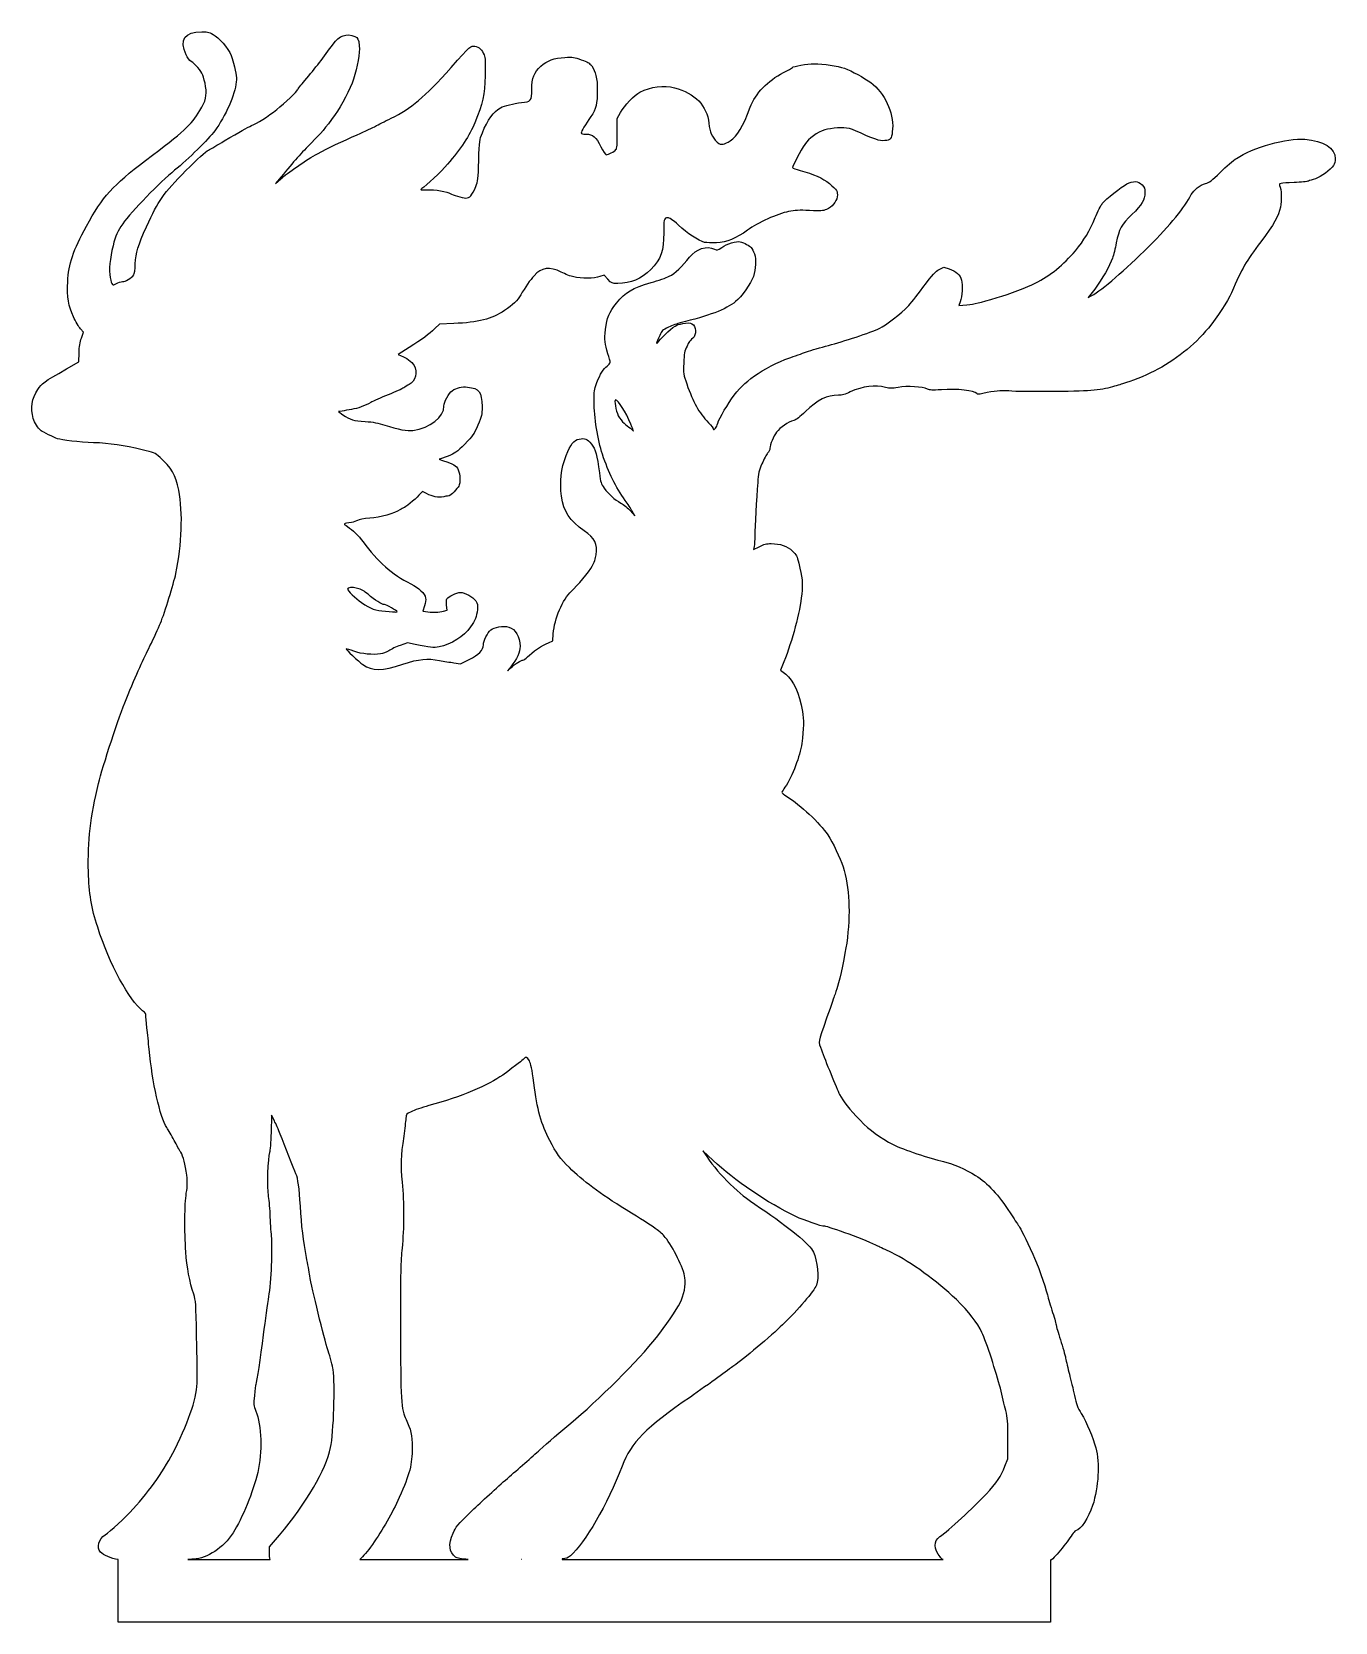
# Model space of a CAD drawing. Header units: millimetres. Extents: x -88 to -5, y -103 to -1.
import ezdxf

# ---------------------------------------------------------------- set-up
doc = ezdxf.new("R2010")
doc.units = ezdxf.units.MM
doc.layers.get('0').update_dxf_attribs({"linetype": 'CONTINUOUS'})

msp = doc.modelspace()

# ---------------------------------------------------------------- linework, layer by layer
for p, q in [((-50.67, -6.86), (-50.46, -6.48)), ((-50.67, -7.8), (-50.67, -6.86)), ((-72.13, -10.58), (-72.48, -11)), ((-72.48, -11), (-72.15, -10.7)), ((-51.51, -16.85), (-51.78, -16.95)), ((-51.26, -17.12), (-51.51, -16.85)), ((-30.11, -16.49), (-29.82, -16.35)), ((-29.82, -16.35), (-29.48, -16.46)), ((-20.18, -17.74), (-20.6, -18.29)), ((-20.6, -18.29), (-20.37, -18.16)), ((-28.77, -18.56), (-28.86, -18.8)), ((-28.86, -18.8), (-28.34, -18.75)), ((-84.74, -20.49), (-84.94, -20.28)), ((-62.02, -19.98), (-62.31, -20.26)), ((-61.11, -19.94), (-62.02, -19.98)), ((-84.88, -20.87), (-84.74, -20.49)), ((-85.04, -22.38), (-85.03, -21.82)), ((-63.96, -21.48), (-64.66, -21.93)), ((-64.66, -21.93), (-64.46, -22)), ((-85.84, -22.84), (-85.04, -22.38)), ((-68.23, -25.53), (-68.47, -25.57)), ((-68.47, -25.57), (-68.19, -25.77)), ((-63.11, -30.67), (-63.33, -30.91)), ((-62.85, -30.8), (-63.11, -30.67)), ((-49.82, -31.91), (-49.54, -32.22)), ((-49.54, -32.22), (-49.71, -31.92)), ((-41.93, -34.17), (-41.98, -34.38)), ((-41.98, -34.38), (-41.6, -34.19)), ((-62.97, -37.97), (-63.08, -38.3)), ((-63.08, -38.3), (-62.9, -38.33)), ((-61.76, -38.31), (-61.53, -38.24)), ((-61.53, -38.24), (-61.57, -37.93)), ((-64.06, -40.32), (-64.52, -40.49)), ((-63.57, -40.43), (-64.06, -40.32)), ((-55.06, -40.32), (-54.79, -40.2)), ((-54.79, -40.2), (-54.75, -39.75)), ((-61.1, -41.6), (-60.68, -41.66)), ((-60.68, -41.66), (-60.12, -41.39)), ((-40.03, -41.55), (-40.24, -42.07)), ((-57.46, -41.85), (-57.67, -42.12)), ((-57.67, -42.12), (-57.47, -41.93)), ((-40.24, -42.07), (-39.91, -42.33)), ((-72.74, -70.48), (-72.77, -71.59)), ((-72.56, -70.84), (-72.74, -70.48)), ((-44.55, -73.37), (-45.2, -72.75)), ((-45.2, -72.75), (-44.95, -73.12)), ((-25.73, -92.42), (-25.73, -91.16)), ((-25.92, -92.9), (-25.73, -92.42)), ((-72.87, -98.05), (-72.24, -97.3)), ((-72.88, -98.4), (-72.87, -98.05)), ((-82.53, -102.85), (-82.53, -98.85)), ((-78.09, -98.85), (-72.82, -98.85)), ((-67.11, -98.85), (-60.18, -98.85)), ((-54.19, -98.8), (-54.19, -98.85)), ((-54.19, -98.85), (-29.87, -98.85)), ((-23, -98.85), (-23, -102.85)), ((-23, -102.85), (-82.53, -102.85))]:
    msp.add_line(p, q)
for points in [[(-78.19, -2.79), (-78.63, -1.82), (-78.3, -1.32), (-77.2, -1.32)], [(-77.2, -1.32), (-76.74, -1.32), (-76.71, -1.33), (-76.34, -1.58)], [(-76.34, -1.58), (-75.89, -1.89), (-75.38, -2.56), (-75.25, -3.02)], [(-68.81, -2.11), (-68.41, -1.55), (-67.96, -1.39), (-67.42, -1.62)], [(-67.42, -1.62), (-67.22, -1.7), (-67.19, -1.77), (-67.14, -2.22)], [(-77.87, -3.21), (-77.97, -3.15), (-78.11, -2.97), (-78.19, -2.79)], [(-75.25, -3.02), (-75.01, -3.87), (-74.96, -4.16), (-74.99, -4.52)], [(-70.61, -4.42), (-69.95, -3.64), (-69.4, -2.94), (-68.81, -2.11)], [(-67.14, -2.22), (-67.1, -2.66), (-67.25, -3.55), (-67.51, -4.35)], [(-61.28, -3.6), (-60, -2.17), (-60.02, -2.2), (-59.77, -2.24)], [(-59.77, -2.24), (-59.49, -2.28), (-59.3, -2.46), (-59.17, -2.79)], [(-59.17, -2.79), (-59.09, -3.01), (-59.08, -3.22), (-59.1, -4.12)], [(-55.55, -3.52), (-55.15, -3.15), (-54.69, -2.99), (-54.01, -2.95)], [(-54.01, -2.95), (-53.51, -2.93), (-53.41, -2.94), (-52.97, -3.1)], [(-77.13, -4.08), (-77.24, -3.79), (-77.59, -3.39), (-77.87, -3.21)], [(-65.11, -6.84), (-63.79, -6.19), (-63.03, -5.55), (-61.28, -3.6)], [(-56.12, -5), (-56.12, -4.26), (-55.98, -3.9), (-55.55, -3.52)], [(-52.97, -3.1), (-52.56, -3.24), (-52.45, -3.31), (-52.3, -3.5)], [(-52.3, -3.5), (-52.05, -3.85), (-51.94, -4.29), (-51.94, -5.03)], [(-42.18, -6.14), (-41.85, -5.25), (-41.06, -4.43), (-40.06, -3.92)], [(-40.06, -3.92), (-39.76, -3.77), (-39.5, -3.63), (-39.49, -3.6)], [(-39.49, -3.6), (-39.43, -3.51), (-38.55, -3.36), (-38.09, -3.36)], [(-38.09, -3.36), (-37.51, -3.36), (-36.6, -3.5), (-36.16, -3.65)], [(-36.16, -3.65), (-35.69, -3.82), (-34.9, -4.25), (-34.48, -4.56)], [(-77.31, -6.34), (-76.93, -5.72), (-76.86, -5.4), (-76.95, -4.81)], [(-76.95, -4.81), (-76.99, -4.55), (-77.07, -4.23), (-77.13, -4.08)], [(-74.99, -4.52), (-75.07, -5.34), (-75.67, -6.7), (-76.37, -7.64)], [(-72.4, -6.27), (-71.9, -5.87), (-71.08, -5.1), (-71.08, -5.02)], [(-71.08, -5.02), (-71.08, -4.99), (-70.87, -4.72), (-70.61, -4.42)], [(-67.51, -4.35), (-67.71, -4.94), (-68.3, -6.08), (-68.67, -6.6)], [(-59.1, -4.12), (-59.14, -5.36), (-59.25, -5.88), (-59.76, -7.13)], [(-56.79, -5.84), (-56.17, -5.78), (-56.12, -5.72), (-56.12, -5)], [(-51.94, -5.03), (-51.94, -5.9), (-52.02, -6.27), (-52.35, -6.73)], [(-49.22, -5.17), (-48.54, -4.82), (-47.69, -4.71), (-47.01, -4.89)], [(-47.01, -4.89), (-45.71, -5.23), (-44.93, -6.04), (-44.82, -7.16)], [(-34.48, -4.56), (-33.61, -5.22), (-33.01, -6.48), (-33.09, -7.51)], [(-58.13, -6.17), (-57.85, -6.03), (-57.3, -5.89), (-56.79, -5.84)], [(-50.46, -6.48), (-50.22, -6.03), (-49.56, -5.34), (-49.22, -5.17)], [(-80.79, -9.54), (-78.28, -7.65), (-77.91, -7.31), (-77.31, -6.34)], [(-74.01, -7.31), (-73.66, -7.17), (-72.98, -6.73), (-72.4, -6.27)], [(-68.67, -6.6), (-69.36, -7.53), (-69.56, -7.78), (-70.18, -8.4)], [(-66.1, -7.34), (-65.95, -7.26), (-65.51, -7.03), (-65.11, -6.84)], [(-59.28, -7.76), (-58.96, -6.96), (-58.55, -6.4), (-58.13, -6.17)], [(-52.35, -6.73), (-52.7, -7.22), (-52.97, -7.68), (-52.97, -7.78)], [(-43.47, -8.29), (-42.98, -7.94), (-42.65, -7.39), (-42.18, -6.14)], [(-76.37, -7.64), (-76.76, -8.18), (-78.05, -9.44), (-78.93, -10.16)], [(-75.76, -8.29), (-74.72, -7.66), (-74.33, -7.44), (-74.01, -7.31)], [(-69.8, -9.1), (-69.13, -8.74), (-68.25, -8.32), (-67.27, -7.89)], [(-67.27, -7.89), (-66.78, -7.67), (-66.25, -7.42), (-66.1, -7.34)], [(-59.76, -7.13), (-60.09, -7.93), (-60.67, -8.8), (-61.5, -9.77)], [(-59.51, -9.53), (-59.47, -8.27), (-59.47, -8.23), (-59.28, -7.76)], [(-52.97, -7.78), (-52.97, -7.83), (-52.87, -7.85), (-52.66, -7.85)], [(-52.66, -7.85), (-52.23, -7.85), (-52.03, -8.03), (-51.71, -8.66)], [(-50.75, -8.84), (-50.68, -8.76), (-50.67, -8.52), (-50.67, -7.8)], [(-44.82, -7.16), (-44.77, -7.71), (-44.63, -8.03), (-44.29, -8.36)], [(-37.41, -7.58), (-37.89, -7.73), (-38.44, -8.13), (-38.7, -8.51)], [(-36.6, -7.45), (-36.88, -7.47), (-37.25, -7.53), (-37.41, -7.58)], [(-34.79, -7.93), (-35.79, -7.47), (-36, -7.41), (-36.6, -7.45)], [(-33.46, -8.25), (-33.81, -8.31), (-34.11, -8.24), (-34.79, -7.93)], [(-33.09, -7.51), (-33.13, -8.08), (-33.19, -8.2), (-33.46, -8.25)], [(-78.21, -10.18), (-77.45, -9.42), (-76.95, -8.96), (-76.77, -8.87)], [(-76.77, -8.87), (-76.63, -8.8), (-76.17, -8.53), (-75.76, -8.29)], [(-72.15, -10.7), (-71.79, -10.37), (-70.46, -9.46), (-69.8, -9.1)], [(-70.18, -8.4), (-70.83, -9.04), (-71.32, -9.59), (-72.13, -10.58)], [(-51.71, -8.66), (-51.57, -8.94), (-51.42, -9.17), (-51.37, -9.17)], [(-51.37, -9.17), (-51.25, -9.17), (-50.85, -8.96), (-50.75, -8.84)], [(-44.29, -8.36), (-44.14, -8.5), (-44.08, -8.52), (-43.91, -8.49)], [(-43.91, -8.49), (-43.8, -8.47), (-43.6, -8.38), (-43.47, -8.29)], [(-38.7, -8.51), (-38.93, -8.85), (-39.48, -9.89), (-39.48, -9.99)], [(-11.14, -9.4), (-10.09, -8.7), (-7.9, -8.09), (-6.78, -8.18)], [(-6.78, -8.18), (-5.58, -8.27), (-4.83, -8.74), (-4.83, -9.42)], [(-84.56, -13.73), (-83.52, -11.83), (-82.88, -11.12), (-80.79, -9.54)], [(-61.5, -9.77), (-61.92, -10.25), (-62.86, -11.14), (-63.15, -11.33)], [(-59.7, -11.2), (-59.55, -10.84), (-59.54, -10.75), (-59.51, -9.53)], [(-39.48, -9.99), (-39.48, -10.02), (-39.26, -10.1), (-38.99, -10.17)], [(-12.16, -10.28), (-11.79, -9.92), (-11.33, -9.52), (-11.14, -9.4)], [(-4.94, -9.85), (-5.12, -10.12), (-5.76, -10.59), (-6.1, -10.7)], [(-4.83, -9.42), (-4.83, -9.57), (-4.88, -9.75), (-4.94, -9.85)], [(-78.93, -10.16), (-79.87, -10.92), (-81.66, -12.78), (-82.24, -13.58)], [(-80.72, -13.76), (-79.95, -12.06), (-79.67, -11.67), (-78.21, -10.18)], [(-38.99, -10.17), (-38.14, -10.39), (-37.55, -10.66), (-37.12, -11.01)], [(-37.12, -11.01), (-36.64, -11.4), (-36.58, -11.51), (-36.63, -11.85)], [(-19.7, -12.28), (-19.47, -12), (-18.47, -11.2), (-18.14, -11.03)], [(-18.14, -11.03), (-17.74, -10.82), (-17.4, -10.84), (-17.16, -11.08)], [(-17.16, -11.08), (-17, -11.25), (-16.97, -11.31), (-16.98, -11.59)], [(-14.02, -11.71), (-13.86, -11.41), (-13.47, -11.11), (-13.11, -11.01)], [(-13.11, -11.01), (-12.89, -10.95), (-12.71, -10.82), (-12.16, -10.28)], [(-7.46, -10.94), (-8.36, -10.98), (-8.45, -11), (-8.38, -11.14)], [(-8.38, -11.14), (-8.27, -11.36), (-8.24, -12.09), (-8.33, -12.52)], [(-6.54, -10.85), (-6.61, -10.88), (-7.02, -10.92), (-7.46, -10.94)], [(-6.1, -10.7), (-6.28, -10.75), (-6.47, -10.82), (-6.54, -10.85)], [(-63.15, -11.33), (-63.28, -11.41), (-63.26, -11.42), (-62.8, -11.4)], [(-62.8, -11.4), (-62.33, -11.38), (-61.48, -11.52), (-61.33, -11.64)], [(-61.33, -11.64), (-61.2, -11.74), (-60.57, -11.93), (-60.34, -11.93)], [(-60.34, -11.93), (-60.08, -11.93), (-59.95, -11.79), (-59.7, -11.2)], [(-36.63, -11.85), (-36.68, -12.18), (-36.96, -12.51), (-37.31, -12.66)], [(-16.98, -11.59), (-16.98, -12.04), (-17.17, -12.36), (-17.81, -12.98)], [(-16.76, -15.05), (-15.34, -13.63), (-14.43, -12.53), (-14.02, -11.71)], [(-47.45, -13.19), (-47.68, -13.19), (-47.71, -13.33), (-47.7, -14.15)], [(-46.75, -13.67), (-47.16, -13.3), (-47.32, -13.19), (-47.45, -13.19)], [(-39.73, -12.79), (-40.43, -12.94), (-41.71, -13.51), (-42.35, -13.98)], [(-38.39, -12.73), (-39.05, -12.7), (-39.32, -12.71), (-39.73, -12.79)], [(-37.31, -12.66), (-37.54, -12.76), (-37.66, -12.77), (-38.39, -12.73)], [(-21.42, -15.3), (-20.86, -14.63), (-20.52, -14.05), (-20.16, -13.18)], [(-20.16, -13.18), (-20, -12.8), (-19.79, -12.39), (-19.7, -12.28)], [(-17.81, -12.98), (-18.47, -13.62), (-18.64, -13.92), (-18.81, -14.8)], [(-8.33, -12.52), (-8.46, -13.1), (-8.73, -13.59), (-9.58, -14.72)], [(-85.75, -17.27), (-85.7, -16.15), (-85.4, -15.26), (-84.56, -13.73)], [(-82.24, -13.58), (-82.57, -14.03), (-82.7, -14.34), (-82.86, -14.98)], [(-81.44, -16.13), (-81.4, -15.4), (-81.27, -14.97), (-80.72, -13.76)], [(-47.7, -14.15), (-47.69, -15.29), (-47.88, -15.84), (-48.53, -16.49)], [(-45.09, -14.76), (-45.49, -14.65), (-46.2, -14.19), (-46.75, -13.67)], [(-42.35, -13.98), (-43.08, -14.51), (-43.68, -14.76), (-44.33, -14.79)], [(-82.86, -14.98), (-83.06, -15.77), (-83.13, -16.54), (-83.04, -17.01)], [(-46.06, -15.71), (-45.65, -15.18), (-44.93, -14.95), (-44.46, -15.2)], [(-44.33, -14.79), (-44.62, -14.81), (-44.96, -14.79), (-45.09, -14.76)], [(-44.46, -15.2), (-44.29, -15.29), (-44.27, -15.28), (-43.99, -15.08)], [(-43.99, -15.08), (-43.68, -14.85), (-43.04, -14.66), (-42.83, -14.72)], [(-42.83, -14.72), (-42.56, -14.79), (-42.21, -14.98), (-42.11, -15.09)], [(-42.11, -15.09), (-42.06, -15.15), (-41.97, -15.33), (-41.91, -15.5)], [(-20.37, -18.16), (-19.71, -17.79), (-18.22, -16.51), (-16.76, -15.05)], [(-18.81, -14.8), (-18.88, -15.14), (-18.98, -15.57), (-19.05, -15.76)], [(-9.58, -14.72), (-10.54, -16), (-10.75, -16.37), (-11.46, -17.98)], [(-81.53, -16.84), (-81.5, -16.79), (-81.45, -16.47), (-81.44, -16.13)], [(-47.35, -16.93), (-46.99, -16.75), (-46.49, -16.27), (-46.06, -15.71)], [(-41.91, -15.5), (-41.79, -15.85), (-41.82, -16.46), (-41.98, -16.94)], [(-23.99, -17.37), (-23.02, -16.88), (-22.17, -16.19), (-21.42, -15.3)], [(-19.05, -15.76), (-19.22, -16.25), (-19.71, -17.12), (-20.18, -17.74)], [(-83.04, -17.01), (-82.95, -17.5), (-82.9, -17.55), (-82.64, -17.39)], [(-82.25, -17.27), (-82.08, -17.27), (-81.69, -17.04), (-81.53, -16.84)], [(-55.98, -16.89), (-56.21, -17.14), (-56.57, -17.66), (-56.83, -18.11)], [(-54.24, -16.66), (-54.98, -16.29), (-55.5, -16.36), (-55.98, -16.89)], [(-53.45, -16.97), (-53.63, -16.93), (-53.99, -16.79), (-54.24, -16.66)], [(-51.78, -16.95), (-52.11, -17.07), (-53, -17.08), (-53.45, -16.97)], [(-50.63, -17.38), (-51.01, -17.39), (-51.02, -17.38), (-51.26, -17.12)], [(-48.53, -16.49), (-49.16, -17.11), (-49.79, -17.38), (-50.63, -17.38)], [(-48.5, -17.33), (-48.05, -17.2), (-47.53, -17.02), (-47.35, -16.93)], [(-41.98, -16.94), (-42.12, -17.36), (-42.75, -18.26), (-43.11, -18.54)], [(-31.15, -17.64), (-30.51, -16.78), (-30.36, -16.62), (-30.11, -16.49)], [(-29.48, -16.46), (-29.04, -16.61), (-28.77, -16.85), (-28.69, -17.17)], [(-28.69, -17.17), (-28.6, -17.47), (-28.65, -18.22), (-28.77, -18.56)], [(-85.39, -19.51), (-85.7, -18.84), (-85.8, -18.27), (-85.75, -17.27)], [(-82.64, -17.39), (-82.53, -17.32), (-82.36, -17.27), (-82.25, -17.27)], [(-56.83, -18.11), (-57.03, -18.47), (-57.34, -18.76), (-57.86, -19.11)], [(-50.72, -18.64), (-50.14, -17.93), (-49.71, -17.68), (-48.5, -17.33)], [(-32.11, -18.86), (-31.99, -18.74), (-31.56, -18.19), (-31.15, -17.64)], [(-26.41, -18.29), (-25.67, -18.07), (-24.44, -17.61), (-23.99, -17.37)], [(-11.46, -17.98), (-11.7, -18.52), (-12.36, -19.54), (-12.93, -20.23)], [(-57.86, -19.11), (-58.7, -19.67), (-59.52, -19.88), (-61.11, -19.94)], [(-51.42, -20.32), (-51.34, -19.57), (-51.19, -19.22), (-50.72, -18.64)], [(-43.11, -18.54), (-43.75, -19.05), (-44.85, -19.47), (-46.65, -19.9)], [(-33.91, -20.24), (-33.57, -20.09), (-32.49, -19.26), (-32.11, -18.86)], [(-28.34, -18.75), (-27.84, -18.7), (-27.58, -18.64), (-26.41, -18.29)], [(-84.94, -20.28), (-85.04, -20.15), (-85.25, -19.81), (-85.39, -19.51)], [(-62.31, -20.26), (-62.7, -20.64), (-63.11, -20.94), (-63.96, -21.48)], [(-48.01, -21.07), (-47.77, -20.75), (-47.11, -20.15), (-46.87, -20.05)], [(-47.39, -20.17), (-47.79, -20.37), (-47.83, -20.4), (-47.96, -20.7)], [(-46.65, -19.9), (-46.81, -19.94), (-47.15, -20.06), (-47.39, -20.17)], [(-46.87, -20.05), (-46.77, -20), (-46.52, -19.95), (-46.32, -19.92)], [(-46.32, -19.92), (-45.99, -19.89), (-45.94, -19.9), (-45.81, -20.03)], [(-45.81, -20.03), (-45.57, -20.25), (-45.65, -20.84), (-45.93, -20.95)], [(-37.18, -21.34), (-36.26, -21.1), (-34.5, -20.52), (-33.91, -20.24)], [(-12.93, -20.23), (-13.84, -21.35), (-15.07, -22.32), (-16.4, -22.99)], [(-85.03, -21.82), (-85.02, -21.42), (-84.97, -21.14), (-84.88, -20.87)], [(-51.26, -21.87), (-51.47, -21.24), (-51.49, -21.02), (-51.42, -20.32)], [(-47.96, -20.7), (-48.2, -21.23), (-48.22, -21.35), (-48.01, -21.07)], [(-45.93, -20.95), (-45.98, -20.97), (-46.11, -21.16), (-46.21, -21.38)], [(-64.46, -22), (-64.17, -22.1), (-63.78, -22.39), (-63.64, -22.62)], [(-51.12, -22.42), (-51.12, -22.36), (-51.18, -22.12), (-51.26, -21.87)], [(-46.21, -21.38), (-46.38, -21.73), (-46.4, -21.85), (-46.42, -22.47)], [(-41.91, -23.29), (-41.34, -22.88), (-40.37, -22.38), (-39.71, -22.15)], [(-39.71, -22.15), (-39.37, -22.03), (-38.87, -21.85), (-38.59, -21.75)], [(-38.59, -21.75), (-38.3, -21.65), (-37.67, -21.47), (-37.18, -21.34)], [(-87.67, -24.16), (-87.39, -23.75), (-87.31, -23.69), (-85.84, -22.84)], [(-63.64, -22.62), (-63.39, -23.03), (-63.55, -23.63), (-63.96, -23.84)], [(-51.99, -23.77), (-51.74, -23.13), (-51.55, -22.83), (-51.32, -22.67)], [(-51.32, -22.67), (-51.21, -22.59), (-51.12, -22.48), (-51.12, -22.42)], [(-46.42, -22.47), (-46.45, -23.16), (-46.44, -23.19), (-46.23, -23.8)], [(-43.37, -24.76), (-42.9, -24.1), (-42.53, -23.73), (-41.91, -23.29)], [(-16.4, -22.99), (-16.96, -23.27), (-17.99, -23.69), (-18.29, -23.76)], [(-87.95, -26), (-88.14, -25.35), (-88.04, -24.72), (-87.67, -24.16)], [(-64.3, -24.05), (-64.39, -24.11), (-64.83, -24.31), (-65.29, -24.49)], [(-63.96, -23.84), (-64.07, -23.89), (-64.22, -23.99), (-64.3, -24.05)], [(-61.73, -25.21), (-61.73, -24.94), (-61.43, -24.4), (-61.2, -24.23)], [(-61.2, -24.23), (-60.92, -24.04), (-60.6, -23.96), (-60.22, -24)], [(-60.22, -24), (-59.49, -24.08), (-59.32, -24.31), (-59.3, -25.24)], [(-52.15, -24.94), (-52.16, -24.26), (-52.14, -24.15), (-51.99, -23.77)], [(-46.23, -23.8), (-45.81, -25), (-45.48, -25.59), (-44.84, -26.28)], [(-35.79, -24.31), (-36.11, -24.46), (-36.32, -24.52), (-36.54, -24.52)], [(-33.55, -24.02), (-34.18, -23.84), (-34.99, -23.94), (-35.79, -24.31)], [(-32.73, -24.02), (-33.16, -24.1), (-33.24, -24.1), (-33.55, -24.02)], [(-30.86, -24.13), (-31.15, -23.97), (-32.17, -23.92), (-32.73, -24.02)], [(-29.97, -24.17), (-30.57, -24.21), (-30.71, -24.2), (-30.86, -24.13)], [(-27.72, -24.42), (-27.84, -24.22), (-29, -24.09), (-29.97, -24.17)], [(-25.67, -24.25), (-26.25, -24.21), (-26.54, -24.24), (-27.33, -24.41)], [(-20.44, -24.22), (-21.37, -24.3), (-24.74, -24.32), (-25.67, -24.25)], [(-19.04, -23.98), (-19.44, -24.1), (-19.85, -24.17), (-20.44, -24.22)], [(-18.29, -23.76), (-18.39, -23.79), (-18.73, -23.89), (-19.04, -23.98)], [(-66.4, -24.98), (-66.8, -25.2), (-67.23, -25.36), (-67.63, -25.43)], [(-65.29, -24.49), (-65.75, -24.67), (-66.25, -24.89), (-66.4, -24.98)], [(-63.71, -26.77), (-62.62, -26.61), (-61.73, -25.91), (-61.73, -25.21)], [(-59.3, -25.24), (-59.3, -25.79), (-59.31, -25.84), (-59.57, -26.44)], [(-51.61, -28.29), (-51.91, -27.41), (-52.15, -25.88), (-52.15, -24.94)], [(-50.77, -24.82), (-50.88, -24.82), (-50.76, -25.49), (-50.6, -25.83)], [(-49.8, -26.37), (-50.12, -25.6), (-50.61, -24.82), (-50.77, -24.82)], [(-44.28, -26.41), (-44.28, -26.24), (-43.77, -25.32), (-43.37, -24.76)], [(-36.54, -24.52), (-37.3, -24.52), (-37.86, -24.8), (-38.66, -25.57)], [(-27.33, -24.41), (-27.59, -24.47), (-27.69, -24.47), (-27.72, -24.42)], [(-87.45, -26.79), (-87.67, -26.59), (-87.86, -26.29), (-87.95, -26)], [(-67.63, -25.43), (-67.83, -25.46), (-68.1, -25.51), (-68.23, -25.53)], [(-68.19, -25.77), (-67.73, -26.08), (-67.5, -26.15), (-66.76, -26.2)], [(-66.76, -26.2), (-66.24, -26.23), (-65.93, -26.29), (-65.5, -26.43)], [(-50.6, -25.83), (-50.51, -26), (-50.35, -26.22), (-50.23, -26.31)], [(-50.23, -26.31), (-50.11, -26.4), (-49.94, -26.54), (-49.83, -26.63)], [(-49.63, -26.8), (-49.63, -26.8), (-49.7, -26.6), (-49.8, -26.37)], [(-44.84, -26.28), (-44.66, -26.47), (-44.52, -26.66), (-44.52, -26.7)], [(-39.4, -26.13), (-39.74, -26.23), (-40.27, -26.59), (-40.5, -26.88)], [(-38.66, -25.57), (-39.01, -25.92), (-39.23, -26.07), (-39.4, -26.13)], [(-86.4, -27.3), (-86.63, -27.22), (-87.36, -26.86), (-87.45, -26.79)], [(-84.11, -27.55), (-85.01, -27.52), (-86.14, -27.39), (-86.4, -27.3)], [(-65.5, -26.43), (-64.69, -26.7), (-64.04, -26.82), (-63.71, -26.77)], [(-59.57, -26.44), (-59.82, -27.03), (-59.87, -27.1), (-60.4, -27.64)], [(-53.93, -28.36), (-53.67, -27.68), (-53.43, -27.39), (-53.1, -27.32)], [(-53.1, -27.32), (-52.73, -27.25), (-52.58, -27.3), (-52.32, -27.64)], [(-49.83, -26.63), (-49.73, -26.72), (-49.64, -26.8), (-49.63, -26.8)], [(-44.52, -26.7), (-44.52, -26.78), (-44.28, -26.5), (-44.28, -26.41)], [(-40.5, -26.88), (-40.7, -27.13), (-40.92, -27.68), (-40.92, -27.91)], [(-81, -28), (-82.17, -27.72), (-83.06, -27.59), (-84.11, -27.55)], [(-79.86, -28.49), (-80.2, -28.19), (-80.24, -28.18), (-81, -28)], [(-61.46, -28.41), (-61.72, -28.51), (-61.98, -28.6), (-62.03, -28.6)], [(-60.4, -27.64), (-60.92, -28.15), (-61.03, -28.23), (-61.46, -28.41)], [(-54.23, -30.97), (-54.35, -30.06), (-54.26, -29.23), (-53.93, -28.36)], [(-52.32, -27.64), (-52.05, -27.98), (-51.96, -28.33), (-51.81, -29.48)], [(-50.16, -31.24), (-50.78, -30.37), (-51.22, -29.47), (-51.61, -28.29)], [(-41.07, -28.22), (-41.15, -28.3), (-41.31, -28.61), (-41.43, -28.89)], [(-40.92, -27.91), (-40.92, -28), (-40.99, -28.13), (-41.07, -28.22)], [(-78.66, -30.59), (-78.84, -29.63), (-79.14, -29.12), (-79.86, -28.49)], [(-62.03, -28.6), (-62.08, -28.6), (-61.95, -28.65), (-61.76, -28.71)], [(-61.76, -28.71), (-61.15, -28.89), (-60.94, -29.01), (-60.82, -29.28)], [(-60.82, -29.28), (-60.69, -29.58), (-60.67, -30.1), (-60.79, -30.33)], [(-41.43, -28.89), (-41.62, -29.33), (-41.66, -29.51), (-41.7, -30.1)], [(-60.79, -30.33), (-60.86, -30.47), (-61.32, -30.94), (-61.39, -30.94)], [(-51.81, -29.48), (-51.73, -30.1), (-51.7, -30.18), (-51.51, -30.45)], [(-51.51, -30.45), (-51.22, -30.84), (-50.85, -31.17), (-50.44, -31.41)], [(-41.7, -30.1), (-41.79, -31.13), (-41.88, -32.94), (-41.88, -33.48)], [(-78.85, -35.91), (-78.46, -34.01), (-78.39, -32.04), (-78.66, -30.59)], [(-63.33, -30.91), (-63.59, -31.2), (-64.22, -31.71), (-64.31, -31.71)], [(-61.74, -31), (-62.13, -31.07), (-62.44, -31.01), (-62.85, -30.8)], [(-61.39, -30.94), (-61.4, -30.94), (-61.56, -30.96), (-61.74, -31)], [(-52.78, -33.18), (-53.72, -32.52), (-54.09, -31.96), (-54.23, -30.97)], [(-50.44, -31.41), (-50.25, -31.51), (-49.97, -31.74), (-49.82, -31.91)], [(-49.71, -31.92), (-49.8, -31.76), (-50, -31.45), (-50.16, -31.24)], [(-66.47, -32.37), (-66.88, -32.4), (-67.15, -32.45), (-67.25, -32.51)], [(-64.54, -31.83), (-64.87, -32.07), (-65.79, -32.33), (-66.47, -32.37)], [(-64.31, -31.71), (-64.35, -31.71), (-64.45, -31.77), (-64.54, -31.83)], [(-67.63, -32.64), (-68.19, -32.73), (-68.18, -32.72), (-67.89, -32.91)], [(-67.89, -32.91), (-67.54, -33.14), (-67.19, -33.47), (-66.9, -33.87)], [(-67.25, -32.51), (-67.33, -32.56), (-67.5, -32.62), (-67.63, -32.64)], [(-52.02, -34.7), (-51.92, -34), (-52.09, -33.67), (-52.78, -33.18)], [(-41.88, -33.48), (-41.88, -33.75), (-41.91, -34.06), (-41.93, -34.17)], [(-66.9, -33.87), (-65.95, -35.17), (-65.06, -35.95), (-63.85, -36.56)], [(-41.6, -34.19), (-41.29, -34.03), (-41.14, -33.99), (-40.84, -33.99)], [(-40.84, -33.99), (-40.26, -33.99), (-39.81, -34.15), (-39.48, -34.47)], [(-39.48, -34.47), (-39.24, -34.71), (-39.19, -34.8), (-39.08, -35.25)], [(-53.59, -37.04), (-53.23, -36.71), (-52.47, -35.79), (-52.26, -35.43)], [(-52.26, -35.43), (-52.14, -35.22), (-52.06, -34.95), (-52.02, -34.7)], [(-39.08, -35.25), (-38.85, -36.14), (-38.81, -36.52), (-38.89, -37.22)], [(-79.83, -39.07), (-79.55, -38.37), (-78.99, -36.55), (-78.85, -35.91)], [(-67.25, -36.85), (-67.6, -36.76), (-67.9, -36.78), (-67.9, -36.9)], [(-67.9, -36.9), (-67.9, -36.99), (-67.36, -37.51), (-67, -37.75)], [(-66.58, -37.23), (-66.82, -37.02), (-67.01, -36.91), (-67.25, -36.85)], [(-65.53, -37.89), (-65.69, -37.89), (-66.15, -37.6), (-66.58, -37.23)], [(-63.85, -36.56), (-63.33, -36.82), (-62.96, -37.17), (-62.9, -37.47)], [(-62.9, -37.47), (-62.87, -37.57), (-62.91, -37.77), (-62.97, -37.97)], [(-61.57, -37.93), (-61.59, -37.77), (-61.58, -37.58), (-61.54, -37.52)], [(-61.54, -37.52), (-61.46, -37.37), (-60.91, -37.11), (-60.68, -37.11)], [(-60.68, -37.11), (-60.41, -37.11), (-59.86, -37.41), (-59.7, -37.65)], [(-54.75, -39.75), (-54.68, -38.78), (-54.15, -37.55), (-53.59, -37.04)], [(-38.89, -37.22), (-39.01, -38.38), (-39.49, -40.18), (-40.03, -41.55)], [(-67, -37.75), (-66.38, -38.17), (-66.11, -38.27), (-65.47, -38.31)], [(-64.72, -38.34), (-64.72, -38.28), (-65.42, -37.89), (-65.53, -37.89)], [(-65.47, -38.31), (-65.14, -38.33), (-64.84, -38.35), (-64.8, -38.36)], [(-64.8, -38.36), (-64.76, -38.36), (-64.72, -38.36), (-64.72, -38.34)], [(-62.9, -38.33), (-62.55, -38.4), (-61.99, -38.39), (-61.76, -38.31)], [(-59.6, -38.2), (-59.65, -38.69), (-59.73, -38.88), (-60.03, -39.31)], [(-59.7, -37.65), (-59.58, -37.83), (-59.56, -37.9), (-59.6, -38.2)], [(-80.5, -40.53), (-80.26, -40.05), (-79.96, -39.39), (-79.83, -39.07)], [(-60.03, -39.31), (-60.45, -39.91), (-61.31, -40.45), (-62.04, -40.59)], [(-59.21, -40.45), (-59.21, -40.2), (-58.95, -39.67), (-58.74, -39.5)], [(-58.74, -39.5), (-58.52, -39.32), (-57.96, -39.23), (-57.6, -39.32)], [(-57.6, -39.32), (-57.16, -39.44), (-56.87, -39.93), (-56.87, -40.56)], [(-82.03, -43.94), (-81.32, -42.25), (-80.91, -41.32), (-80.5, -40.53)], [(-64.52, -40.49), (-64.78, -40.58), (-65.1, -40.73), (-65.25, -40.83)], [(-62.04, -40.59), (-62.39, -40.65), (-62.64, -40.63), (-63.57, -40.43)], [(-60.12, -41.39), (-59.51, -41.09), (-59.21, -40.79), (-59.21, -40.45)], [(-56.87, -40.56), (-56.87, -40.91), (-57.08, -41.37), (-57.46, -41.85)], [(-56.39, -41.22), (-56.12, -40.94), (-55.41, -40.46), (-55.06, -40.32)], [(-67.97, -40.71), (-68.04, -40.71), (-67.17, -41.54), (-66.91, -41.72)], [(-67.48, -40.87), (-67.72, -40.78), (-67.94, -40.71), (-67.97, -40.71)], [(-65.78, -41.04), (-66.26, -41.11), (-67, -41.04), (-67.48, -40.87)], [(-65.25, -40.83), (-65.4, -40.92), (-65.64, -41.02), (-65.78, -41.04)], [(-64.36, -41.69), (-63.32, -41.35), (-62.79, -41.3), (-62.02, -41.45)], [(-62.02, -41.45), (-61.74, -41.5), (-61.33, -41.57), (-61.1, -41.6)], [(-57.47, -41.93), (-57.18, -41.67), (-56.8, -41.43), (-56.69, -41.43)], [(-56.69, -41.43), (-56.64, -41.43), (-56.5, -41.33), (-56.39, -41.22)], [(-66.91, -41.72), (-66.32, -42.13), (-65.68, -42.13), (-64.36, -41.69)], [(-39.91, -42.33), (-39.41, -42.73), (-39.05, -43.52), (-38.85, -44.71)], [(-83.79, -49.31), (-83.53, -48.24), (-82.44, -44.92), (-82.03, -43.94)], [(-38.85, -44.71), (-38.75, -45.24), (-38.76, -45.79), (-38.89, -46.76)], [(-38.89, -46.76), (-38.99, -47.55), (-39.49, -48.85), (-39.96, -49.55)], [(-84.43, -54.95), (-84.48, -52.98), (-84.3, -51.4), (-83.79, -49.31)], [(-39.96, -49.55), (-40.05, -49.68), (-40.14, -49.82), (-40.16, -49.86)], [(-40.16, -49.86), (-40.19, -49.9), (-40.04, -50.02), (-39.8, -50.17)], [(-39.8, -50.17), (-39, -50.65), (-37.74, -51.83), (-37.23, -52.59)], [(-37.23, -52.59), (-36.91, -53.07), (-36.43, -54.07), (-36.25, -54.62)], [(-36.25, -54.62), (-35.84, -55.93), (-35.76, -57.6), (-36.02, -59.5)], [(-83.84, -58.48), (-84.24, -57.25), (-84.4, -56.29), (-84.43, -54.95)], [(-80.97, -63.82), (-81.81, -63.2), (-83.09, -60.83), (-83.84, -58.48)], [(-36.02, -59.5), (-36.11, -60.16), (-36.46, -61.82), (-36.61, -62.26)], [(-36.81, -62.89), (-36.86, -63.04), (-37.08, -63.67), (-37.3, -64.3)], [(-36.61, -62.26), (-36.67, -62.46), (-36.76, -62.74), (-36.81, -62.89)], [(-80.76, -64.12), (-80.73, -64.03), (-80.79, -63.95), (-80.97, -63.82)], [(-80.7, -64.9), (-80.75, -64.53), (-80.77, -64.18), (-80.76, -64.12)], [(-80.55, -66.28), (-80.59, -65.88), (-80.66, -65.26), (-80.7, -64.9)], [(-37.3, -64.3), (-37.87, -65.92), (-37.84, -65.74), (-37.63, -66.32)], [(-79.43, -71.28), (-79.86, -70.6), (-80.36, -68.39), (-80.55, -66.28)], [(-56.64, -66.89), (-56.71, -66.97), (-57.07, -67.25), (-57.98, -67.92)], [(-56.28, -67.02), (-56.42, -66.77), (-56.51, -66.73), (-56.64, -66.89)], [(-37.63, -66.32), (-37.41, -66.94), (-36.66, -68.78), (-36.47, -69.17)], [(-57.98, -67.92), (-58.88, -68.58), (-60.63, -69.31), (-62.69, -69.87)], [(-56, -68.42), (-56.11, -67.52), (-56.18, -67.21), (-56.28, -67.02)], [(-54.98, -72.1), (-55.51, -71.1), (-55.78, -70.12), (-56, -68.42)], [(-62.69, -69.87), (-63.14, -70), (-63.65, -70.17), (-63.83, -70.26)], [(-36.47, -69.17), (-36.24, -69.6), (-35.85, -70.11), (-35.16, -70.81)], [(-72.18, -71.7), (-72.29, -71.42), (-72.46, -71.03), (-72.56, -70.84)], [(-64.17, -70.71), (-64.18, -70.88), (-64.24, -71.38), (-64.3, -71.83)], [(-63.83, -70.26), (-64.15, -70.41), (-64.15, -70.41), (-64.17, -70.71)], [(-35.16, -70.81), (-34.51, -71.48), (-33.96, -71.88), (-33, -72.38)], [(-78.96, -72.09), (-79.12, -71.8), (-79.33, -71.43), (-79.43, -71.28)], [(-72.77, -71.59), (-72.79, -72.21), (-72.83, -72.77), (-72.87, -72.87)], [(-71.18, -74.22), (-71.3, -73.95), (-71.93, -72.35), (-72.18, -71.7)], [(-64.3, -71.83), (-64.49, -73.12), (-64.51, -73.67), (-64.4, -74.76)], [(-78.54, -72.85), (-78.61, -72.73), (-78.8, -72.39), (-78.96, -72.09)], [(-78.15, -74.32), (-78.24, -73.61), (-78.36, -73.12), (-78.54, -72.85)], [(-72.87, -72.87), (-72.98, -73.14), (-73.05, -75.2), (-72.96, -75.6)], [(-53.72, -73.83), (-54.3, -73.26), (-54.56, -72.9), (-54.98, -72.1)], [(-33, -72.38), (-32.47, -72.66), (-30.7, -73.26), (-29.85, -73.44)], [(-50.1, -76.53), (-51.78, -75.49), (-52.88, -74.67), (-53.72, -73.83)], [(-44.95, -73.12), (-44.54, -73.74), (-44.02, -74.34), (-43.46, -74.88)], [(-39.27, -76.95), (-41.03, -76.12), (-43.23, -74.63), (-44.55, -73.37)], [(-29.85, -73.44), (-29.33, -73.55), (-28.38, -73.96), (-27.79, -74.33)], [(-78.18, -75.47), (-78.1, -74.98), (-78.1, -74.78), (-78.15, -74.32)], [(-70.9, -76.29), (-70.97, -75.14), (-71.05, -74.53), (-71.18, -74.22)], [(-64.4, -74.76), (-64.27, -76.06), (-64.28, -77.75), (-64.41, -78.97)], [(-43.46, -74.88), (-42.77, -75.54), (-42.57, -75.71), (-41.52, -76.41)], [(-27.79, -74.33), (-27.03, -74.81), (-26.3, -75.6), (-25.59, -76.71)], [(-78.21, -79.22), (-78.3, -77.86), (-78.29, -76.16), (-78.18, -75.47)], [(-72.96, -75.6), (-72.92, -75.78), (-72.87, -76.32), (-72.85, -76.8)], [(-72.85, -76.8), (-72.83, -77.28), (-72.79, -77.91), (-72.76, -78.21)], [(-70.51, -79.56), (-70.7, -78.55), (-70.83, -77.52), (-70.9, -76.29)], [(-47.6, -78.29), (-47.94, -77.89), (-48.15, -77.74), (-50.1, -76.53)], [(-41.52, -76.41), (-39.69, -77.65), (-38.37, -78.75), (-38.14, -79.22)], [(-37.42, -77.58), (-37.63, -77.58), (-38.75, -77.2), (-39.27, -76.95)], [(-25.59, -76.71), (-25.36, -77.07), (-25.11, -77.45), (-25.04, -77.55)], [(-34.03, -78.84), (-34.64, -78.52), (-37.19, -77.58), (-37.42, -77.58)], [(-25.04, -77.55), (-24.92, -77.73), (-24.59, -78.38), (-24.14, -79.35)], [(-72.76, -78.21), (-72.68, -78.96), (-72.78, -81.15), (-72.93, -82.07)], [(-64.41, -78.97), (-64.5, -79.81), (-64.51, -80.52), (-64.51, -83.96)], [(-46.35, -80.86), (-46.42, -80.29), (-47.11, -78.88), (-47.6, -78.29)], [(-33.16, -79.26), (-33.52, -79.09), (-33.91, -78.9), (-34.03, -78.84)], [(-77.71, -81.91), (-77.96, -81.17), (-78.15, -80.15), (-78.21, -79.22)], [(-70.3, -80.73), (-70.34, -80.49), (-70.43, -79.97), (-70.51, -79.56)], [(-38.14, -79.22), (-37.89, -79.76), (-37.78, -80.92), (-37.95, -81.33)], [(-29.02, -82.26), (-30.27, -81.06), (-31.91, -79.87), (-33.16, -79.26)], [(-24.14, -79.35), (-23.86, -79.94), (-23.36, -81.35), (-23.21, -81.95)], [(-69.13, -85.52), (-69.39, -84.74), (-70.17, -81.51), (-70.3, -80.73)], [(-46.65, -82.46), (-46.41, -81.99), (-46.28, -81.34), (-46.35, -80.86)], [(-77.52, -84.65), (-77.57, -82.45), (-77.57, -82.32), (-77.71, -81.91)], [(-72.93, -82.07), (-73, -82.49), (-73.15, -83.58), (-73.27, -84.5)], [(-37.95, -81.33), (-38.12, -81.73), (-39.12, -82.9), (-40.12, -83.87)], [(-23.21, -81.95), (-23.15, -82.17), (-23, -82.67), (-22.87, -83.08)], [(-48.17, -84.68), (-47.61, -83.98), (-46.88, -82.91), (-46.65, -82.46)], [(-27.39, -84.35), (-27.67, -83.74), (-28.21, -83.05), (-29.02, -82.26)], [(-22.87, -83.08), (-22.74, -83.48), (-22.64, -83.85), (-22.64, -83.9)], [(-64.51, -83.96), (-64.5, -88.7), (-64.47, -89.3), (-64.15, -89.91)], [(-40.12, -83.87), (-40.81, -84.54), (-42.7, -86.14), (-43.22, -86.49)], [(-22.64, -83.9), (-22.64, -83.96), (-22.52, -84.37), (-22.37, -84.82)], [(-77.48, -87.38), (-77.48, -87.15), (-77.5, -85.92), (-77.52, -84.65)], [(-73.27, -84.5), (-73.46, -86.02), (-73.68, -87.48), (-73.75, -87.67)], [(-53.64, -90.15), (-51.94, -88.75), (-49.27, -86.08), (-48.17, -84.68)], [(-26.21, -87.92), (-26.46, -86.94), (-27.1, -84.98), (-27.39, -84.35)], [(-22.37, -84.82), (-22.23, -85.27), (-22.08, -85.8), (-22.04, -86)], [(-68.81, -86.73), (-68.84, -86.49), (-68.99, -85.95), (-69.13, -85.52)], [(-22.04, -86), (-22, -86.2), (-21.89, -86.66), (-21.8, -87.02)], [(-68.97, -91.7), (-68.77, -90.77), (-68.67, -87.64), (-68.81, -86.73)], [(-44.25, -87.24), (-44.68, -87.55), (-45.47, -88.11), (-46, -88.48)], [(-43.22, -86.49), (-43.36, -86.58), (-43.82, -86.92), (-44.25, -87.24)], [(-21.8, -87.02), (-21.71, -87.38), (-21.56, -87.99), (-21.48, -88.37)], [(-78.92, -91.83), (-77.94, -89.84), (-77.49, -88.45), (-77.48, -87.38)], [(-73.75, -87.67), (-73.76, -87.71), (-73.8, -88.02), (-73.83, -88.37)], [(-25.87, -89.33), (-25.94, -89.02), (-26.1, -88.38), (-26.21, -87.92)], [(-73.83, -88.37), (-73.89, -88.97), (-73.88, -89.02), (-73.75, -89.37)], [(-46, -88.48), (-48.86, -90.44), (-49.77, -91.37), (-50.36, -92.89)], [(-25.73, -91.16), (-25.73, -90.03), (-25.74, -89.84), (-25.87, -89.33)], [(-21.48, -88.37), (-21.36, -88.94), (-21.28, -89.14), (-21.04, -89.53)], [(-73.75, -89.37), (-73.37, -90.3), (-73.32, -91.99), (-73.62, -93.29)], [(-64.15, -89.91), (-63.86, -90.5), (-63.76, -90.93), (-63.76, -91.7)], [(-55.61, -91.85), (-55.13, -91.42), (-54.24, -90.65), (-53.64, -90.15)], [(-21.04, -89.53), (-20.7, -90.1), (-20.28, -91.09), (-20.12, -91.72)], [(-81.57, -95.62), (-80.48, -94.41), (-79.53, -93.06), (-78.92, -91.83)], [(-72.24, -97.3), (-70.51, -95.25), (-69.27, -93.12), (-68.97, -91.7)], [(-63.76, -91.7), (-63.76, -92.81), (-63.91, -93.36), (-64.59, -94.9)], [(-57.68, -93.67), (-57.02, -93.1), (-56.09, -92.28), (-55.61, -91.85)], [(-20.12, -91.72), (-19.86, -92.71), (-19.94, -94.2), (-20.32, -95.41)], [(-73.62, -93.29), (-73.9, -94.49), (-74.62, -96.25), (-75.19, -97.14)], [(-50.36, -92.89), (-51.31, -95.35), (-52.72, -97.79), (-53.66, -98.61)], [(-27.12, -94.68), (-26.45, -93.96), (-26.15, -93.52), (-25.92, -92.9)], [(-59.93, -95.73), (-59.35, -95.17), (-58.34, -94.24), (-57.68, -93.67)], [(-64.59, -94.9), (-65.02, -95.87), (-65.65, -96.97), (-66.3, -97.89)], [(-30.08, -97.39), (-29.54, -97.02), (-27.92, -95.53), (-27.12, -94.68)], [(-20.32, -95.41), (-20.56, -96.15), (-21.12, -97), (-21.38, -97)], [(-83.37, -97.28), (-83.04, -97.06), (-82.07, -96.17), (-81.57, -95.62)], [(-61.15, -97.16), (-60.99, -96.79), (-60.88, -96.66), (-59.93, -95.73)], [(-83.66, -98.38), (-83.92, -98.1), (-83.77, -97.52), (-83.37, -97.28)], [(-75.19, -97.14), (-75.82, -98.11), (-76.83, -98.78), (-77.73, -98.83)], [(-60.99, -98.7), (-61.41, -98.39), (-61.46, -97.89), (-61.15, -97.16)], [(-30.05, -98.69), (-30.46, -98.19), (-30.47, -97.67), (-30.08, -97.39)], [(-21.38, -97), (-21.43, -97), (-21.64, -97.27), (-21.86, -97.59)], [(-82.53, -98.85), (-82.98, -98.79), (-83.47, -98.58), (-83.66, -98.38)], [(-72.82, -98.85), (-72.86, -98.75), (-72.88, -98.61), (-72.88, -98.4)], [(-66.3, -97.89), (-66.63, -98.35), (-66.88, -98.66), (-67.11, -98.85)], [(-21.86, -97.59), (-22.07, -97.91), (-22.44, -98.36), (-22.67, -98.6)], [(-77.73, -98.83), (-77.85, -98.84), (-77.97, -98.85), (-78.09, -98.85)], [(-60.18, -98.85), (-60.63, -98.82), (-60.89, -98.77), (-60.99, -98.7)], [(-56.75, -98.85), (-56.76, -98.85), (-56.78, -98.85), (-56.79, -98.85)], [(-53.66, -98.61), (-53.85, -98.78), (-53.92, -98.8), (-54.19, -98.8)], [(-29.87, -98.85), (-29.97, -98.82), (-29.98, -98.77), (-30.05, -98.69)], [(-22.67, -98.6), (-22.82, -98.76), (-22.92, -98.86), (-23, -98.92)]]:
    msp.add_open_spline(points, degree=3)

doc.saveas('drawing.dxf')
